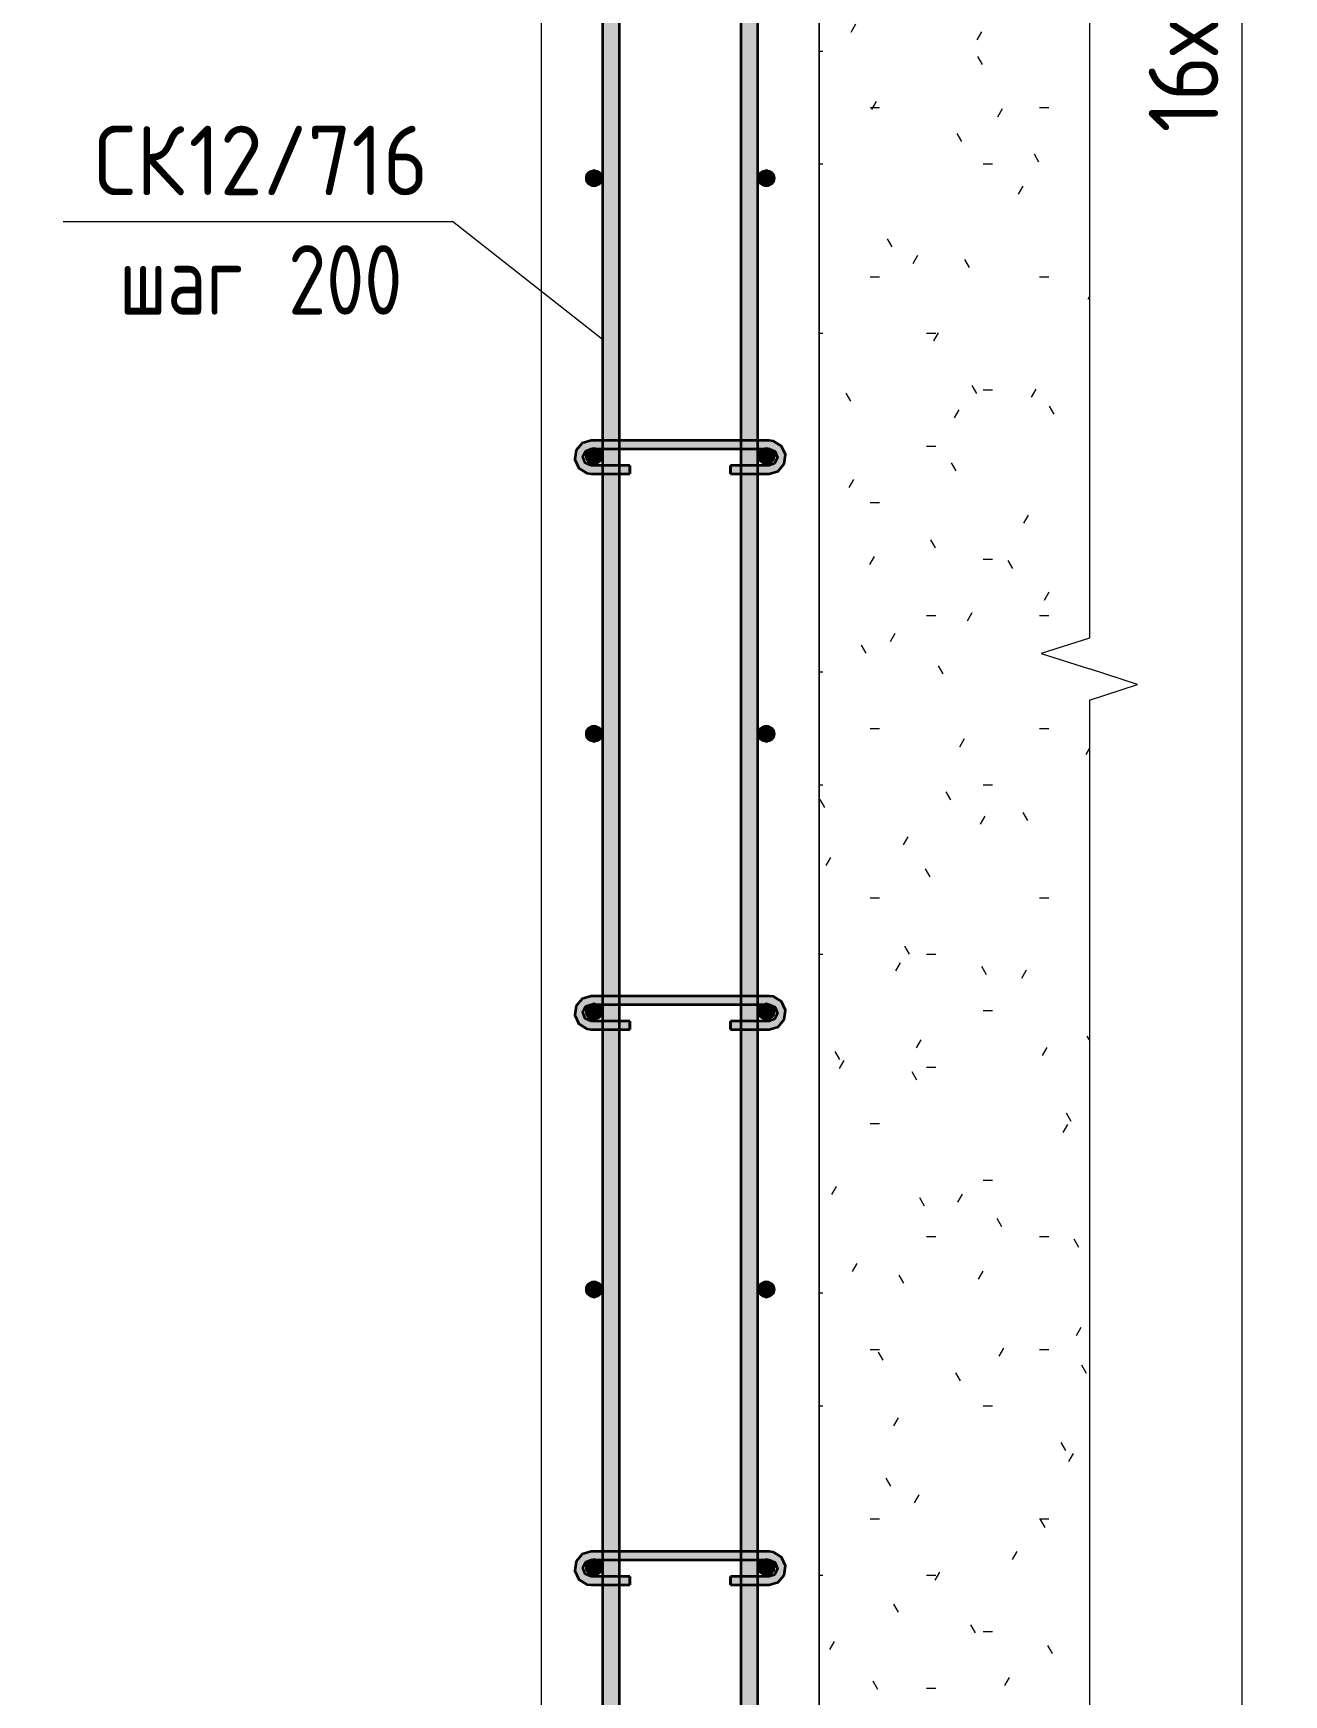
# Model space of a CAD drawing. Header units: millimetres. Extents: x -6516 to 17647, y -4389 to 6814.
# Drawn here: x 15600 to 16500, y -2662 to -1466 of the extents above; entities that cross this region are included whole.
import ezdxf

# ---------------------------------------------------------------- set-up
doc = ezdxf.new("R2010")
doc.units = ezdxf.units.MM
for name, color, linetype, lineweight in [('AA_Dim', 7, 'Continuous', 9), ('AA_Dim-20', 7, 'Continuous', 9), ('AA_Oformlenie', 7, 'Continuous', 9), ('AA_Vinoska', 7, 'Continuous', 9), ('AF_Stena_Опалубка', 253, 'Continuous', 20), ('KR_Armatura', 7, 'Continuous', 20), ('KR_Armatura_Tonkie', 7, 'Continuous', 20), ('KR_Fundament', 7, 'Continuous', 20)]:
    doc.layers.add(name, color=color, linetype=linetype, lineweight=lineweight)
doc.styles.add('ISOCPEUR_1', font='isocpeur.TTF', dxfattribs={"width": 0.9, "height": 50})
doc.styles.add('ISOCPEUR_3', font='isocpeur.TTF', dxfattribs={"width": 0.8, "height": 50})
doc.dimstyles.new('05_Округл_1мм__прозр_', dxfattribs={"dimscale": 304.8, "dimtxt": 50.137748, "dimasz": 0.111549, "dimexe": 0.098425, "dimexo": 0.065617, "dimgap": 0.006562, "dimtad": 1, "dimdec": 0, "dimdsep": 46, "dimtxsty": 'ISOCPEUR_1', "dimblk1": 'OBLIQUE', "dimblk2": 'OBLIQUE', "dimsah": 1, "dimcen": 0.09, "dimdle": 0.098425, "dimazin": 0, "dimtfac": 1, "dimtdec": 4, "dimtix": 1, "dimtmove": 0, "dimatfit": 3, "dimfxl": 1, "dimtvp": 1, "dimtolj": 1, "dimtzin": 0, "dimlwd": 18, "dimlwe": 18, "dimarcsym": 2})

# ---------------------------------------------------------------- blocks, each defined once
blk = doc.blocks.new('350_Шпилька массив _НесАрм_РабПлоск_ - 350_Шпилька массив _НесАрм_РабПлоск_-3968152-КР_РЗ_Арм_4')
at = {"layer": 'KR_Armatura_Tonkie', "lineweight": 35}
for points in [[(-4654, -1782.7), (-4654, -1776.8), (-4659.2, -1773.8), (-4659.2, -1767.8), (-4654, -1764.7), (-4654, -1758.9), (-4657.6, -1760.3), (-4662.5, -1762.3), (-4666, -1770.8), (-4662.5, -1779.3), (-4654.9, -1782.4)], [(-4646, -1764.8), (-4526, -1764.7), (-4526, -1758.8), (-4654, -1758.9), (-4654, -1764.8), (-4648.9, -1764.8)], [(-4526, -1782.7), (-4522.4, -1781.3), (-4517.5, -1779.3), (-4514, -1770.8), (-4517.5, -1762.3), (-4526, -1758.9), (-4526, -1764.8), (-4520.8, -1767.8), (-4520.8, -1773.8), (-4526, -1776.9), (-4526, -1782.4)], [(-4646, -1782.8), (-4626.3, -1782.7), (-4626.3, -1776.8), (-4654, -1776.9), (-4654, -1782.8), (-4648.9, -1782.8)], [(-4534, -1782.8), (-4526, -1782.7), (-4526, -1776.8), (-4553.7, -1776.9), (-4553.7, -1782.8), (-4537.1, -1782.8)], [(-4654, -2182.7), (-4654, -2176.8), (-4659.2, -2173.8), (-4659.2, -2167.8), (-4654, -2164.7), (-4654, -2158.9), (-4657.6, -2160.3), (-4662.5, -2162.3), (-4666, -2170.8), (-4662.5, -2179.3), (-4654.9, -2182.4)], [(-4537.1, -2164.8), (-4526, -2164.7), (-4526, -2158.8), (-4654, -2158.9), (-4654, -2164.8), (-4546, -2164.8)], [(-4526, -2182.7), (-4522.4, -2181.3), (-4517.5, -2179.3), (-4514, -2170.8), (-4517.5, -2162.3), (-4526, -2158.9), (-4526, -2164.8), (-4520.8, -2167.8), (-4520.8, -2173.8), (-4526, -2176.9), (-4526, -2182.4)], [(-4646, -2182.8), (-4626.3, -2182.7), (-4626.3, -2176.8), (-4654, -2176.9), (-4654, -2182.8)], [(-4546, -2182.8), (-4526, -2182.7), (-4526, -2176.8), (-4553.7, -2176.9), (-4553.7, -2182.8)], [(-4654, -2582.7), (-4654, -2576.8), (-4659.2, -2573.8), (-4659.2, -2567.8), (-4654, -2564.7), (-4654, -2558.9), (-4657.6, -2560.3), (-4662.5, -2562.3), (-4666, -2570.8), (-4662.5, -2579.3), (-4654.9, -2582.4)], [(-4620.9, -2564.8), (-4526, -2564.7), (-4526, -2558.8), (-4654, -2558.9), (-4654, -2564.8), (-4634, -2564.8)], [(-4526, -2582.7), (-4522.4, -2581.3), (-4517.5, -2579.3), (-4514, -2570.8), (-4517.5, -2562.3), (-4526, -2558.9), (-4526, -2564.8), (-4520.8, -2567.8), (-4520.8, -2573.8), (-4526, -2576.9), (-4526, -2582.4)], [(-4646, -2582.8), (-4626.3, -2582.7), (-4626.3, -2576.8), (-4654, -2577), (-4654, -2582.8), (-4648.9, -2582.8)], [(-4534, -2582.8), (-4526, -2582.7), (-4526, -2576.8), (-4553.7, -2576.9), (-4553.7, -2582.8), (-4537.1, -2582.8)]]:
    blk.add_hatch(color=256, dxfattribs=at).paths.add_polyline_path(points)
for p, q in [((-4646, -1758.8), (-4654, -1758.8)), ((-4654, -1764.8), (-4646, -1764.8)), ((-4634, -1758.8), (-4646, -1758.8)), ((-4646, -1764.8), (-4634, -1764.8)), ((-4546, -1758.8), (-4634, -1758.8)), ((-4634, -1764.8), (-4546, -1764.8)), ((-4534, -1758.8), (-4546, -1758.8)), ((-4546, -1764.8), (-4534, -1764.8)), ((-4526, -1758.8), (-4534, -1758.8)), ((-4534, -1764.8), (-4526, -1764.8)), ((-4646, -1776.8), (-4654, -1776.8)), ((-4634, -1776.8), (-4646, -1776.8)), ((-4626.3, -1776.8), (-4634, -1776.8)), ((-4626.3, -1776.8), (-4626.3, -1782.8)), ((-4626.3, -1782.7), (-4626.3, -1776.9)), ((-4546, -1776.8), (-4553.7, -1776.8)), ((-4553.7, -1782.8), (-4553.7, -1776.8)), ((-4553.7, -1776.9), (-4553.7, -1782.7)), ((-4534, -1776.8), (-4546, -1776.8)), ((-4526, -1776.8), (-4534, -1776.8)), ((-4654, -1782.8), (-4646, -1782.8)), ((-4646, -1782.8), (-4634, -1782.8)), ((-4634, -1782.8), (-4626.3, -1782.8)), ((-4553.7, -1782.8), (-4546, -1782.8)), ((-4546, -1782.8), (-4534, -1782.8)), ((-4534, -1782.8), (-4526, -1782.8)), ((-4646, -2158.8), (-4654, -2158.8)), ((-4654, -2164.8), (-4646, -2164.8)), ((-4634, -2158.8), (-4646, -2158.8)), ((-4646, -2164.8), (-4634, -2164.8)), ((-4546, -2158.8), (-4634, -2158.8)), ((-4634, -2164.8), (-4546, -2164.8)), ((-4534, -2158.8), (-4546, -2158.8)), ((-4546, -2164.8), (-4534, -2164.8)), ((-4526, -2158.8), (-4534, -2158.8)), ((-4534, -2164.8), (-4526, -2164.8)), ((-4646, -2176.8), (-4654, -2176.8)), ((-4634, -2176.8), (-4646, -2176.8)), ((-4626.3, -2176.8), (-4634, -2176.8)), ((-4626.3, -2176.8), (-4626.3, -2182.8)), ((-4626.3, -2177.7), (-4626.3, -2176.9)), ((-4546, -2176.8), (-4553.7, -2176.8)), ((-4553.7, -2182.8), (-4553.7, -2176.8)), ((-4553.7, -2176.9), (-4553.7, -2177.7)), ((-4534, -2176.8), (-4546, -2176.8)), ((-4526, -2176.8), (-4534, -2176.8)), ((-4654, -2182.8), (-4646, -2182.8)), ((-4646, -2182.8), (-4634, -2182.8)), ((-4634, -2182.8), (-4626.3, -2182.8)), ((-4626.3, -2182.7), (-4626.3, -2177.9)), ((-4553.7, -2177.9), (-4553.7, -2182.7)), ((-4553.7, -2182.8), (-4546, -2182.8)), ((-4546, -2182.8), (-4534, -2182.8)), ((-4534, -2182.8), (-4526, -2182.8)), ((-4646, -2558.8), (-4654, -2558.8)), ((-4634, -2558.8), (-4646, -2558.8)), ((-4546, -2558.8), (-4634, -2558.8)), ((-4534, -2558.8), (-4546, -2558.8)), ((-4526, -2558.8), (-4534, -2558.8)), ((-4654, -2564.8), (-4646, -2564.8)), ((-4646, -2564.8), (-4634, -2564.8)), ((-4634, -2564.8), (-4546, -2564.8)), ((-4546, -2564.8), (-4534, -2564.8)), ((-4534, -2564.8), (-4526, -2564.8)), ((-4646, -2576.8), (-4654, -2576.8)), ((-4654, -2582.8), (-4646, -2582.8)), ((-4634, -2576.8), (-4646, -2576.8)), ((-4646, -2582.8), (-4634, -2582.8)), ((-4626.3, -2576.8), (-4634, -2576.8)), ((-4634, -2582.8), (-4626.3, -2582.8)), ((-4626.3, -2576.8), (-4626.3, -2582.8)), ((-4626.3, -2582.7), (-4626.3, -2576.9)), ((-4546, -2576.8), (-4553.7, -2576.8)), ((-4553.7, -2582.8), (-4553.7, -2576.8)), ((-4553.7, -2576.9), (-4553.7, -2582.7)), ((-4553.7, -2582.8), (-4546, -2582.8)), ((-4534, -2576.8), (-4546, -2576.8)), ((-4546, -2582.8), (-4534, -2582.8)), ((-4526, -2576.8), (-4534, -2576.8)), ((-4534, -2582.8), (-4526, -2582.8))]:
    blk.add_line(p, q, dxfattribs=at)
at = {"layer": 'KR_Armatura_Tonkie', "lineweight": 35, "flags": 128}
for points in [[(-4654, -1758.8), (-4660.5, -1760.7), (-4664.9, -1765.9), (-4665.9, -1772.6), (-4663, -1778.8), (-4657.2, -1782.4), (-4654, -1782.8)], [(-4654, -1776.8), (-4658.4, -1774.9), (-4660, -1770.5), (-4657.9, -1766.2), (-4654, -1764.8)], [(-4526, -1782.8), (-4519.5, -1780.9), (-4515.1, -1775.7), (-4514.1, -1769), (-4517, -1762.8), (-4522.8, -1759.2), (-4526, -1758.8)], [(-4526, -1764.8), (-4521.6, -1766.7), (-4520, -1771.1), (-4522.1, -1775.4), (-4526, -1776.8)], [(-4654, -2158.8), (-4660.5, -2160.7), (-4664.9, -2165.9), (-4665.9, -2172.6), (-4663, -2178.8), (-4657.2, -2182.4), (-4654, -2182.8)], [(-4654, -2176.8), (-4658.4, -2174.9), (-4660, -2170.5), (-4657.9, -2166.2), (-4654, -2164.8)], [(-4526, -2182.8), (-4519.5, -2180.9), (-4515.1, -2175.7), (-4514.1, -2169), (-4517, -2162.8), (-4522.8, -2159.2), (-4526, -2158.8)], [(-4526, -2164.8), (-4521.6, -2166.7), (-4520, -2171.1), (-4522.1, -2175.4), (-4526, -2176.8)], [(-4654, -2558.8), (-4660.5, -2560.7), (-4664.9, -2565.9), (-4665.9, -2572.6), (-4663, -2578.8), (-4657.2, -2582.4), (-4654, -2582.8)], [(-4526, -2582.8), (-4519.5, -2580.9), (-4515.1, -2575.7), (-4514.1, -2569), (-4517, -2562.8), (-4522.8, -2559.2), (-4526, -2558.8)], [(-4654, -2576.8), (-4658.4, -2574.9), (-4660, -2570.5), (-4657.9, -2566.2), (-4654, -2564.8)], [(-4526, -2564.8), (-4521.6, -2566.7), (-4520, -2571.1), (-4522.1, -2575.4), (-4526, -2576.8)]]:
    blk.add_lwpolyline(points, dxfattribs=at)
blk = doc.blocks.new('011_ЛинияОбрыва _ЭлУзла_Линия_ - Тип 1-3966176-КР_РЗ_Арм_4')
at = {"layer": 'AA_Oformlenie'}
for p, q in [((-4295.5, -80), (-4295.5, -1901.2)), ((-4295.5, -1945.7), (-4295.5, -3766.3))]:
    blk.add_line(p, q, dxfattribs=at)
blk = doc.blocks.new('042_М_Арматуры - Диам длина поз _ Шаг-2260295-КР_РЗ_Арм_4')
at = {"layer": 'AA_Vinoska'}
blk.add_line((-5384.6, -2849.2), (-5104.6, -2849.2), dxfattribs=at)
blk = doc.blocks.new('DIMBLOCK121-КР_РЗ_Арм_4')
at = {"layer": 'AA_Dim-20', "lineweight": 30}
for p, q in [((16470.2, 300), (16453.2, 317)), ((16470.2, 300), (16487.2, 283)), ((16470.2, 230), (16453.2, 247)), ((16470.2, 230), (16487.2, 213)), ((16470.2, -2970), (16453.2, -2953)), ((16470.2, -2970), (16487.2, -2987))]:
    blk.add_line(p, q, dxfattribs=at)
at = {"layer": 'AA_Dim-20', "lineweight": 18}
for p, q in [((16470.2, 300), (16185.9, 300)), ((16470.2, 300), (16500.2, 300)), ((16470.2, 230), (16147.9, 230)), ((16470.2, -2970), (16470.2, 230)), ((16470.2, 230), (16500.2, 230)), ((16470.2, -2970), (16147.9, -2970)), ((16470.2, -2970), (16500.2, -2970))]:
    blk.add_line(p, q, dxfattribs=at)
at = {"layer": 'AA_Dim-20', "color": 0, "lineweight": 18, "insert": (16403.1, -1537), "char_height": 50, "width": 400.724, "attachment_point": 1, "rotation": 90, "line_spacing_factor": 1.135194, "style": 'ISOCPEUR_1'}
blk.add_mtext('16х200=3200', dxfattribs=at)
blk = doc.blocks.new('_None')

msp = doc.modelspace()

# ---------------------------------------------------------------- hatches: boundary and pattern name
at = {"layer": 'KR_Armatura'}
h = msp.add_hatch(color=256, dxfattribs=at)
edge = h.paths.add_edge_path()
edge.add_arc((16003.9223, -1570), 6, 0, 360)
for points in [[(16003.9223, -1576), (16009.1185, -1573), (16009.1185, -1567), (16003.9223, -1564), (15998.7262, -1567), (15998.7262, -1573)], [(16127.9223, -1576), (16133.1185, -1573), (16133.1185, -1567), (16127.9223, -1564), (16122.7262, -1567), (16122.7262, -1573)], [(16127.9223, -1576), (16133.1185, -1573), (16133.1185, -1567), (16127.9223, -1564), (16122.7262, -1567), (16122.7262, -1573)], [(16003.9223, -1776), (16009.1185, -1773), (16009.1185, -1767), (16003.9223, -1764), (15998.7262, -1767), (15998.7262, -1773)], [(16127.9223, -1776), (16133.1185, -1773), (16133.1185, -1767), (16127.9223, -1764), (16122.7262, -1767), (16122.7262, -1773)], [(16127.9223, -1776), (16133.1185, -1773), (16133.1185, -1767), (16127.9223, -1764), (16122.7262, -1767), (16122.7262, -1773)], [(16003.9223, -1976), (16009.1185, -1973), (16009.1185, -1967), (16003.9223, -1964), (15998.7262, -1967), (15998.7262, -1973)], [(16127.9223, -1976), (16133.1185, -1973), (16133.1185, -1967), (16127.9223, -1964), (16122.7262, -1967), (16122.7262, -1973)], [(16127.9223, -1976), (16133.1185, -1973), (16133.1185, -1967), (16127.9223, -1964), (16122.7262, -1967), (16122.7262, -1973)], [(16003.9223, -2176), (16009.1185, -2173), (16009.1185, -2167), (16003.9223, -2164), (15998.7262, -2167), (15998.7262, -2173)], [(16127.9223, -2176), (16133.1185, -2173), (16133.1185, -2167), (16127.9223, -2164), (16122.7262, -2167), (16122.7262, -2173)], [(16127.9223, -2176), (16133.1185, -2173), (16133.1185, -2167), (16127.9223, -2164), (16122.7262, -2167), (16122.7262, -2173)], [(16003.9223, -2376), (16009.1185, -2373), (16009.1185, -2367), (16003.9223, -2364), (15998.7262, -2367), (15998.7262, -2373)], [(16127.9223, -2376), (16133.1185, -2373), (16133.1185, -2367), (16127.9223, -2364), (16122.7262, -2367), (16122.7262, -2373)], [(16127.9223, -2376), (16133.1185, -2373), (16133.1185, -2367), (16127.9223, -2364), (16122.7262, -2367), (16122.7262, -2373)], [(16003.9223, -2576), (16009.1185, -2573), (16009.1185, -2567), (16003.9223, -2564), (15998.7262, -2567), (15998.7262, -2573)], [(16127.9223, -2576), (16133.1185, -2573), (16133.1185, -2567), (16127.9223, -2564), (16122.7262, -2567), (16122.7262, -2573)], [(16127.9223, -2576), (16133.1185, -2573), (16133.1185, -2567), (16127.9223, -2564), (16122.7262, -2567), (16122.7262, -2573)]]:
    msp.add_hatch(color=256, dxfattribs=at).paths.add_polyline_path(points)
h = msp.add_hatch(color=256, dxfattribs=at)
edge = h.paths.add_edge_path()
edge.add_arc((16127.9223, -1570), 6, 0, 360)
h = msp.add_hatch(color=256, dxfattribs=at)
edge = h.paths.add_edge_path()
edge.add_arc((16127.9223, -1570), 6, 0, 360)
h = msp.add_hatch(color=256, dxfattribs=at)
edge = h.paths.add_edge_path()
edge.add_arc((16003.9223, -1770), 6, 0, 360)
h = msp.add_hatch(color=256, dxfattribs=at)
edge = h.paths.add_edge_path()
edge.add_arc((16127.9223, -1770), 6, 0, 360)
h = msp.add_hatch(color=256, dxfattribs=at)
edge = h.paths.add_edge_path()
edge.add_arc((16127.9223, -1770), 6, 0, 360)
h = msp.add_hatch(color=256, dxfattribs=at)
edge = h.paths.add_edge_path()
edge.add_arc((16003.9223, -1970), 6, 0, 360)
h = msp.add_hatch(color=256, dxfattribs=at)
edge = h.paths.add_edge_path()
edge.add_arc((16127.9223, -1970), 6, 0, 360)
h = msp.add_hatch(color=256, dxfattribs=at)
edge = h.paths.add_edge_path()
edge.add_arc((16127.9223, -1970), 6, 0, 360)
h = msp.add_hatch(color=256, dxfattribs=at)
edge = h.paths.add_edge_path()
edge.add_arc((16003.9223, -2170), 6, 0, 360)
h = msp.add_hatch(color=256, dxfattribs=at)
edge = h.paths.add_edge_path()
edge.add_arc((16127.9223, -2170), 6, 0, 360)
h = msp.add_hatch(color=256, dxfattribs=at)
edge = h.paths.add_edge_path()
edge.add_arc((16127.9223, -2170), 6, 0, 360)
h = msp.add_hatch(color=256, dxfattribs=at)
edge = h.paths.add_edge_path()
edge.add_arc((16003.9223, -2370), 6, 0, 360)
h = msp.add_hatch(color=256, dxfattribs=at)
edge = h.paths.add_edge_path()
edge.add_arc((16127.9223, -2370), 6, 0, 360)
h = msp.add_hatch(color=256, dxfattribs=at)
edge = h.paths.add_edge_path()
edge.add_arc((16127.9223, -2370), 6, 0, 360)
h = msp.add_hatch(color=256, dxfattribs=at)
edge = h.paths.add_edge_path()
edge.add_arc((16003.9223, -2570), 6, 0, 360)
h = msp.add_hatch(color=256, dxfattribs=at)
edge = h.paths.add_edge_path()
edge.add_arc((16127.9223, -2570), 6, 0, 360)
h = msp.add_hatch(color=256, dxfattribs=at)
edge = h.paths.add_edge_path()
edge.add_arc((16127.9223, -2570), 6, 0, 360)
at = {"layer": 'KR_Armatura_Tonkie', "transparency": 33554432}
h = msp.add_hatch(color=256, dxfattribs=at)
h.paths.add_polyline_path([(16021.9223, -3238), (16021.9223, -3028), (16009.9223, -3028), (16009.9223, -3238)])
h.paths.add_polyline_path([(16015.9223, -3012), (16021.9223, -3012), (16021.9223, 270), (16009.9223, 270), (16009.9223, -3012)])
h = msp.add_hatch(color=250, dxfattribs=at)
h.paths.add_polyline_path([(16109.9223, -3238), (16121.9223, -3238), (16121.9223, -3028), (16109.9223, -3028), (16109.9223, -3162.9944)])
h.paths.add_polyline_path([(16109.9223, -3012), (16121.9223, -3012), (16121.9223, 270), (16109.9223, 270), (16109.9223, -2993.149)])
at = {"layer": 'KR_Fundament', "lineweight": 9}
h = msp.add_hatch(dxfattribs=at)
h.set_pattern_fill('FP_22', color=256, style=0, pattern_type=2)
h.set_pattern_definition([(0, (14820.72, -300), (162.56, 40.64), [6.706, -115.214, 6.706, -115.214, -650.24]), (0, (14820.72, -300), (162.56, 40.64), [-243.84, 6.706, -237.134, 6.706, -115.214, -284.48]), (0, (14820.72, -300), (162.56, 40.64), [-609.6, 6.706, -74.574, 6.706, -196.494]), (120, (14881.68, -279.68), (-116.47527, 120.4611), [6.706, -115.214, 6.706, -115.214, -650.24]), (120, (14881.68, -279.68), (-116.47527, 120.4611), [-243.84, 6.706, -237.134, 6.706, -115.214, -284.48]), (120, (14881.68, -279.68), (-116.47527, 120.4611), [-609.6, 6.706, -74.574, 6.706, -196.494]), (240, (14902, -198.4), (-46.08473, -161.1011), [6.706, -115.214, 6.706, -115.214, -650.24]), (240, (14902, -198.4), (-46.08473, -161.1011), [-243.84, 6.706, -237.134, 6.706, -115.214, -284.48]), (240, (14902, -198.4), (-46.08473, -161.1011), [-609.6, 6.706, -74.574, 6.706, -196.494])])
h.paths.add_polyline_path([(16360.4228, -3620), (16360.4228, -1945.6903), (16344.7217, -1945.6903), (16344.7217, -1923.1668), (16360.4228, -1923.1668), (16325.7818, -1912.1668), (16360.4228, -1901.1668), (16360.4228, -80), (16165.9223, -80), (16165.9223, -3320), (16265.9223, -3320), (16265.9223, -3420), (15600.4228, -3420), (15600.4228, -3620)])

# ---------------------------------------------------------------- linework, layer by layer
at = {"layer": 'AA_Vinoska'}
for p, q in [((16010.1071, -1686.2071), (15902.0828, -1601.2279)), ((16360.4228, -1901.1668), (16325.7818, -1912.1668)), ((16325.7818, -1912.1668), (16360.4228, -1923.1668)), ((16395.0828, -1934.4285), (16360.4228, -1923.1668)), ((16360.4228, -1945.6903), (16395.0828, -1934.4285))]:
    msp.add_line(p, q, dxfattribs=at)
at = {"layer": 'AF_Stena_Опалубка'}
for p, q in [((15965.9223, 300), (15965.9223, -3020)), ((16165.9223, -3020), (16165.9223, -80))]:
    msp.add_line(p, q, dxfattribs=at)
at = {"layer": 'KR_Armatura'}
for p, q in [((16003.9223, -1564), (15998.7262, -1567)), ((15998.7262, -1567), (15998.7262, -1573)), ((16009.1185, -1567), (16003.9223, -1564)), ((16009.1185, -1573), (16009.1185, -1567)), ((16127.9223, -1564), (16122.7262, -1567)), ((16127.9223, -1564), (16122.7262, -1567)), ((16122.7262, -1567), (16122.7262, -1573)), ((16122.7262, -1567), (16122.7262, -1573)), ((16133.1185, -1567), (16127.9223, -1564)), ((16133.1185, -1567), (16127.9223, -1564)), ((16133.1185, -1573), (16133.1185, -1567)), ((16133.1185, -1573), (16133.1185, -1567)), ((15998.7262, -1573), (16003.9223, -1576)), ((16003.9223, -1576), (16009.1185, -1573)), ((16122.7262, -1573), (16127.9223, -1576)), ((16122.7262, -1573), (16127.9223, -1576)), ((16127.9223, -1576), (16133.1185, -1573)), ((16127.9223, -1576), (16133.1185, -1573)), ((16003.9223, -1764), (15998.7262, -1767)), ((15998.7262, -1767), (15998.7262, -1773)), ((16009.1185, -1767), (16003.9223, -1764)), ((16009.1185, -1773), (16009.1185, -1767)), ((16127.9223, -1764), (16122.7262, -1767)), ((16127.9223, -1764), (16122.7262, -1767)), ((16122.7262, -1767), (16122.7262, -1773)), ((16122.7262, -1767), (16122.7262, -1773)), ((16133.1185, -1767), (16127.9223, -1764)), ((16133.1185, -1767), (16127.9223, -1764)), ((16133.1185, -1773), (16133.1185, -1767)), ((16133.1185, -1773), (16133.1185, -1767)), ((15998.7262, -1773), (16003.9223, -1776)), ((16003.9223, -1776), (16009.1185, -1773)), ((16122.7262, -1773), (16127.9223, -1776)), ((16122.7262, -1773), (16127.9223, -1776)), ((16127.9223, -1776), (16133.1185, -1773)), ((16127.9223, -1776), (16133.1185, -1773)), ((16003.9223, -1964), (15998.7262, -1967)), ((15998.7262, -1967), (15998.7262, -1973)), ((15998.7262, -1973), (16003.9223, -1976)), ((16009.1185, -1967), (16003.9223, -1964)), ((16003.9223, -1976), (16009.1185, -1973)), ((16009.1185, -1973), (16009.1185, -1967)), ((16127.9223, -1964), (16122.7262, -1967)), ((16127.9223, -1964), (16122.7262, -1967)), ((16122.7262, -1967), (16122.7262, -1973)), ((16122.7262, -1967), (16122.7262, -1973)), ((16122.7262, -1973), (16127.9223, -1976)), ((16122.7262, -1973), (16127.9223, -1976)), ((16133.1185, -1967), (16127.9223, -1964)), ((16133.1185, -1967), (16127.9223, -1964)), ((16127.9223, -1976), (16133.1185, -1973)), ((16127.9223, -1976), (16133.1185, -1973)), ((16133.1185, -1973), (16133.1185, -1967)), ((16133.1185, -1973), (16133.1185, -1967)), ((16003.9223, -2164), (15998.7262, -2167)), ((16009.1185, -2167), (16003.9223, -2164)), ((16127.9223, -2164), (16122.7262, -2167)), ((16127.9223, -2164), (16122.7262, -2167)), ((16133.1185, -2167), (16127.9223, -2164)), ((16133.1185, -2167), (16127.9223, -2164)), ((15998.7262, -2167), (15998.7262, -2173)), ((15998.7262, -2173), (16003.9223, -2176)), ((16003.9223, -2176), (16009.1185, -2173)), ((16009.1185, -2173), (16009.1185, -2167)), ((16122.7262, -2167), (16122.7262, -2173)), ((16122.7262, -2167), (16122.7262, -2173)), ((16122.7262, -2173), (16127.9223, -2176)), ((16122.7262, -2173), (16127.9223, -2176)), ((16127.9223, -2176), (16133.1185, -2173)), ((16127.9223, -2176), (16133.1185, -2173)), ((16133.1185, -2173), (16133.1185, -2167)), ((16133.1185, -2173), (16133.1185, -2167)), ((16003.9223, -2364), (15998.7262, -2367)), ((15998.7262, -2367), (15998.7262, -2373)), ((16009.1185, -2367), (16003.9223, -2364)), ((16009.1185, -2373), (16009.1185, -2367)), ((16127.9223, -2364), (16122.7262, -2367)), ((16127.9223, -2364), (16122.7262, -2367)), ((16122.7262, -2367), (16122.7262, -2373)), ((16122.7262, -2367), (16122.7262, -2373)), ((16133.1185, -2367), (16127.9223, -2364)), ((16133.1185, -2367), (16127.9223, -2364)), ((16133.1185, -2373), (16133.1185, -2367)), ((16133.1185, -2373), (16133.1185, -2367)), ((15998.7262, -2373), (16003.9223, -2376)), ((16003.9223, -2376), (16009.1185, -2373)), ((16122.7262, -2373), (16127.9223, -2376)), ((16122.7262, -2373), (16127.9223, -2376)), ((16127.9223, -2376), (16133.1185, -2373)), ((16127.9223, -2376), (16133.1185, -2373)), ((16003.9223, -2564), (15998.7262, -2567)), ((15998.7262, -2567), (15998.7262, -2573)), ((16009.1185, -2567), (16003.9223, -2564)), ((16009.1185, -2573), (16009.1185, -2567)), ((16127.9223, -2564), (16122.7262, -2567)), ((16127.9223, -2564), (16122.7262, -2567)), ((16122.7262, -2567), (16122.7262, -2573)), ((16122.7262, -2567), (16122.7262, -2573)), ((16133.1185, -2567), (16127.9223, -2564)), ((16133.1185, -2567), (16127.9223, -2564)), ((16133.1185, -2573), (16133.1185, -2567)), ((16133.1185, -2573), (16133.1185, -2567)), ((15998.7262, -2573), (16003.9223, -2576)), ((16003.9223, -2576), (16009.1185, -2573)), ((16122.7262, -2573), (16127.9223, -2576)), ((16122.7262, -2573), (16127.9223, -2576)), ((16127.9223, -2576), (16133.1185, -2573)), ((16127.9223, -2576), (16133.1185, -2573))]:
    msp.add_line(p, q, dxfattribs=at)
for centre in [(16003.9223, -1570), (16127.9223, -1570), (16127.9223, -1570), (16003.9223, -1770), (16127.9223, -1770), (16127.9223, -1770), (16003.9223, -1970), (16127.9223, -1970), (16127.9223, -1970), (16003.9223, -2170), (16127.9223, -2170), (16127.9223, -2170), (16003.9223, -2370), (16127.9223, -2370), (16127.9223, -2370), (16003.9223, -2570), (16127.9223, -2570), (16127.9223, -2570)]:
    msp.add_circle(centre, 6, dxfattribs=at)
at = {"layer": 'KR_Armatura_Tonkie', "lineweight": 35}
for p, q in [((16009.9223, 270), (16009.9223, -3012)), ((16021.9223, 270), (16021.9223, -3012)), ((16109.9223, -3012), (16109.9223, 270)), ((16121.9223, -3012), (16121.9223, 270))]:
    msp.add_line(p, q, dxfattribs=at)
at = {"layer": 'KR_Fundament'}
msp.add_line((16165.9223, -80), (16165.9223, -3020), dxfattribs=at)

# ---------------------------------------------------------------- block references
at = {"layer": 'AA_Oformlenie'}
msp.add_blockref('011_ЛинияОбрыва _ЭлУзла_Линия_ - Тип 1-3966176-КР_РЗ_Арм_4', (20655.9223, 0), dxfattribs=at)
at = {"layer": 'AA_Vinoska'}
msp.add_blockref('042_М_Арматуры - Диам длина поз _ Шаг-2260295-КР_РЗ_Арм_4', (21006.6387, 1248.0012), dxfattribs=at)
at = {"layer": 'KR_Armatura_Tonkie', "lineweight": 35}
msp.add_blockref('350_Шпилька массив _НесАрм_РабПлоск_ - 350_Шпилька массив _НесАрм_РабПлоск_-3968152-КР_РЗ_Арм_4', (20655.9223, 0), dxfattribs=at)

# ---------------------------------------------------------------- texts
at = {"layer": 'AA_Vinoska', "char_height": 50, "attachment_point": 1}
for s, insert, width, style in [('СК', (15644.3756, -1532.223), 82.253137, 'ISOCPEUR_1'), ('12/716', (15712.2413, -1532.223), 210.683475, 'ISOCPEUR_1'), (' 200', (15758.424, -1618.204), 133.4008, 'ISOCPEUR_3'), ('шаг', (15662.1156, -1618.204), 116.7257, 'ISOCPEUR_3')]:
    msp.add_mtext(s, dxfattribs=dict(at, insert=insert, width=width, style=style))

# ---------------------------------------------------------------- dimensions: what is measured, and where the dimension line sits
at = {"layer": 'AA_Dim', "lineweight": 18}
dim = msp.add_linear_dim(base=(16470.2331, 230), p1=(16127.9223, -2970), p2=(16127.9223, 230), angle=90, text='16х200=3200', dimstyle='05_Округл_1мм__прозр_', override={"dimpost": '<>', "dimblk1": 'None', "dimblk2": 'None', "dimsah": 1, "dimfxl": 3200}, dxfattribs=at)
dim.commit()
dim.dimension.update_dxf_attribs({"geometry": 'DIMBLOCK121-КР_РЗ_Арм_4', "text_midpoint": (16443.2331, -1370)})

doc.saveas('drawing.dxf')
